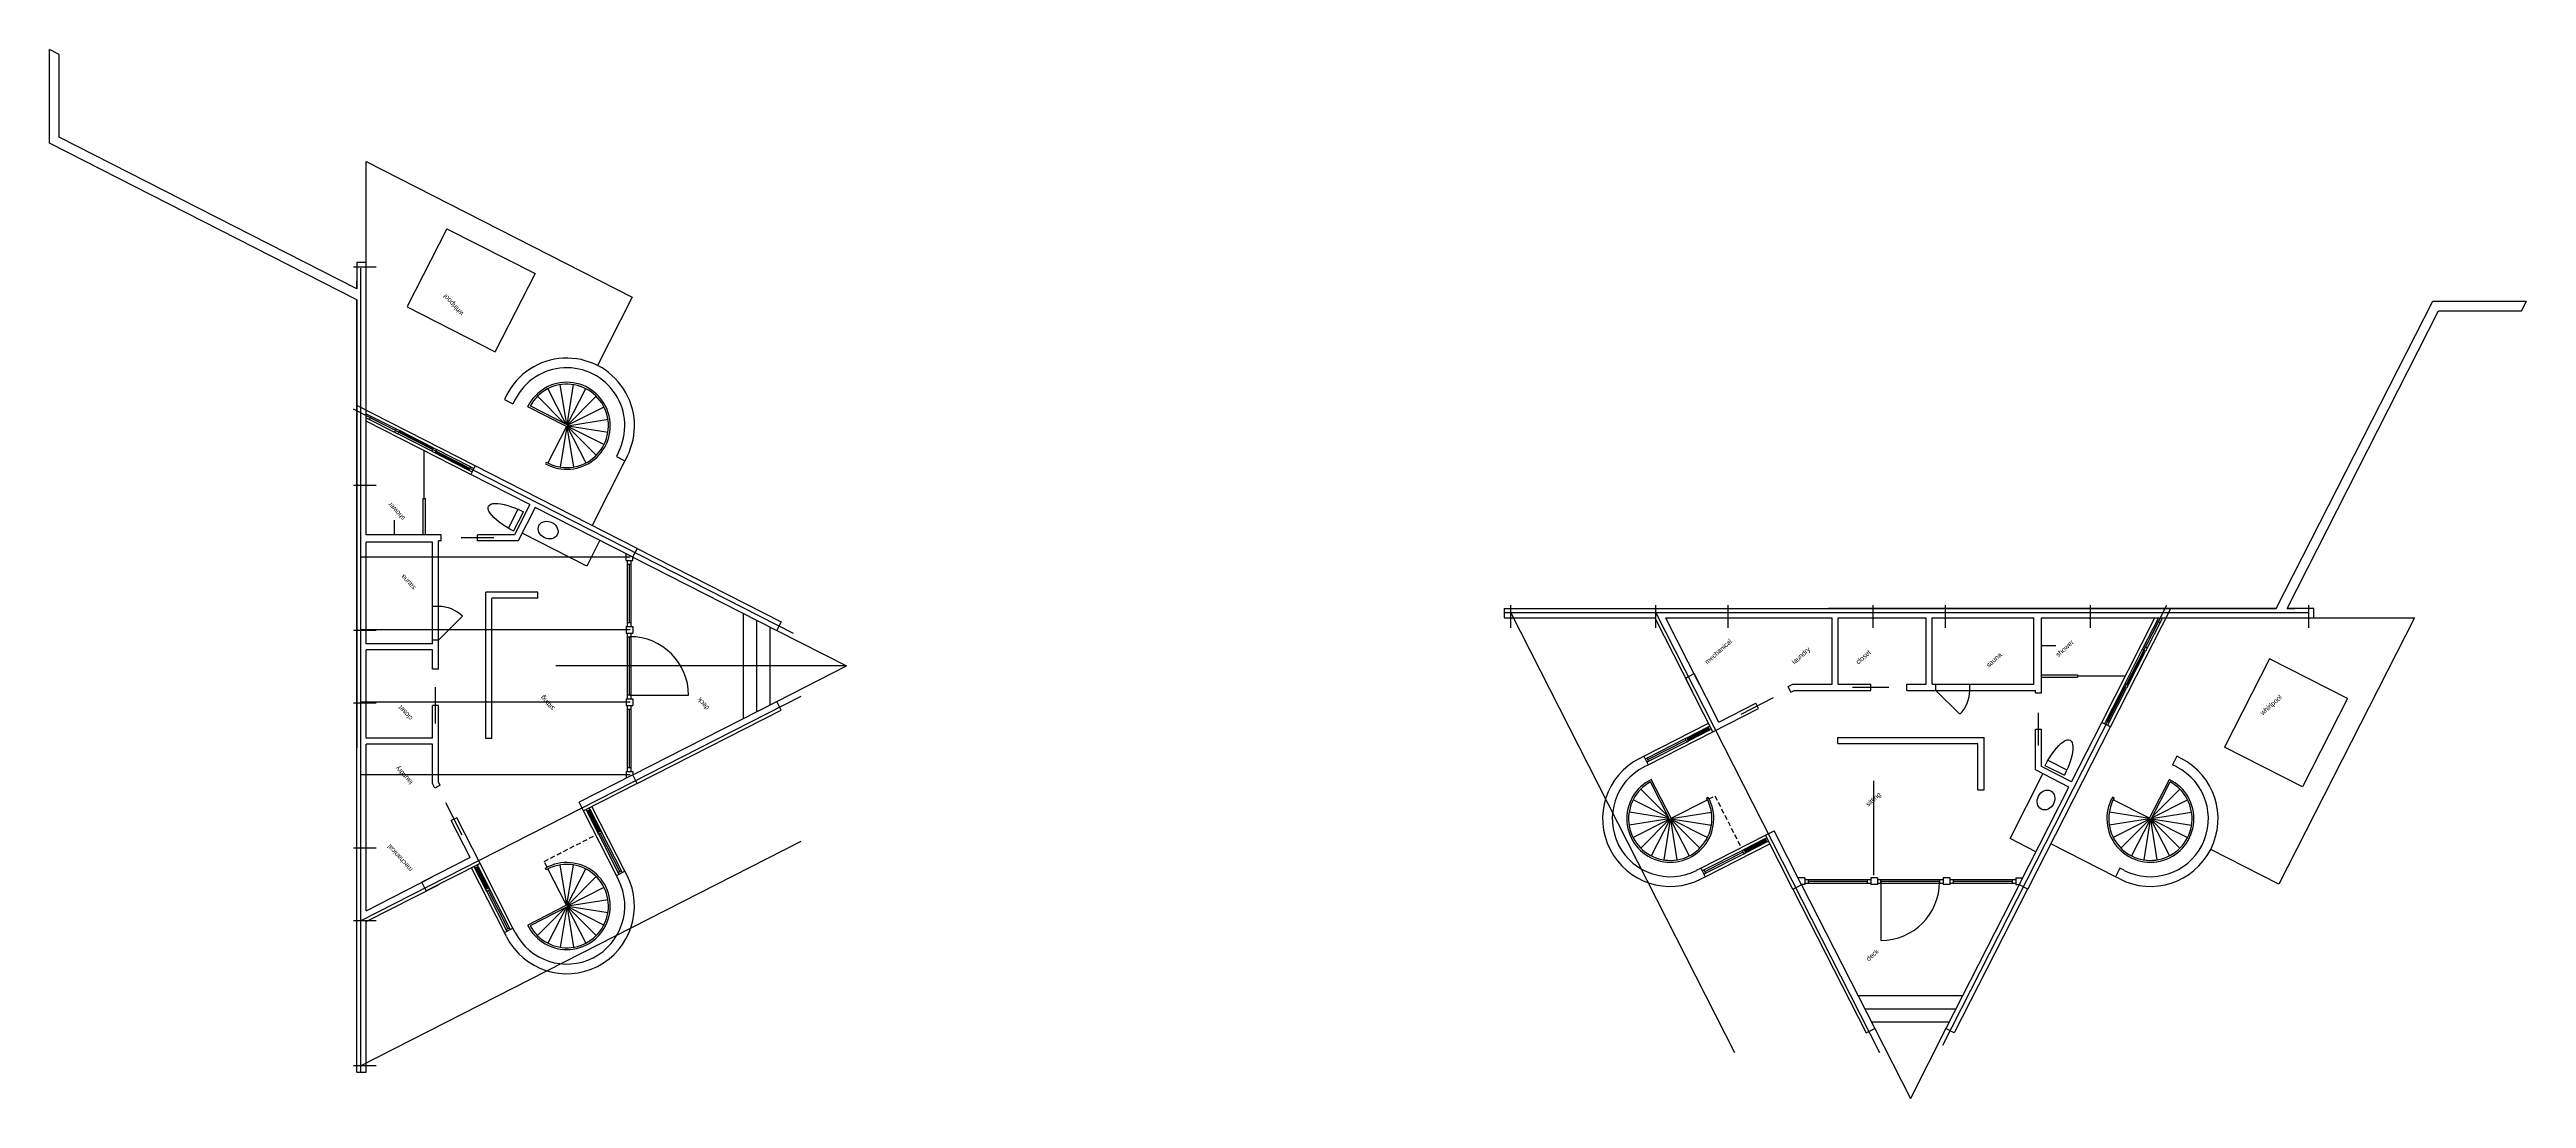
# Model space of a CAD drawing. Header units: inches. Extents: x -43639 to 75791, y -33466 to 47612.
# Drawn here: x 14985 to 17035, y 5162 to 6030 of the extents above; entities that cross this region are included whole.
import ezdxf

# ---------------------------------------------------------------- set-up
doc = ezdxf.new("R2010")
doc.units = ezdxf.units.IN
doc.header["$LTSCALE"] = 8
doc.header["$MEASUREMENT"] = 0
doc.linetypes.add('DASHED', pattern=[0.75, 0.5, -0.25])
for name, color, linetype in [('A-fixtures', 140, 'CONTINUOUS'), ('A-millwork', 252, 'CONTINUOUS'), ('A-walls', 7, 'CONTINUOUS'), ('construction', 160, 'CONTINUOUS')]:
    doc.layers.add(name, color=color, linetype=linetype)
doc.styles.get("Standard").update_dxf_attribs({"font": 'txt', "height": 0.2})

msp = doc.modelspace()

# ---------------------------------------------------------------- linework, layer by layer
at = {"layer": 'A-fixtures'}
for p, q in [((15364.7, 5633.8, -8376), (15372.8, 5649.6, -8376)), ((15369.1, 5631.4, -8376), (15377.3, 5647.4, -8376)), ((16636.6, 5437.6, -8376), (16652.7, 5429.4, -8376)), ((16639, 5442, -8376), (16654.8, 5433.9, -8376))]:
    msp.add_line(p, q, dxfattribs=at)
at = {"layer": 'A-fixtures', "extrusion": (0, 0, -1)}
for centre, major_axis in [((15373.2, 5639.4, -8376), (-24.9, 12.7)), ((16644.7, 5433.5, -8376), (12.7, 24.9))]:
    msp.add_ellipse(centre, major_axis=major_axis, ratio=0.321429, start_param=4.712389, end_param=7.853982, dxfattribs=at)
at = {"layer": 'A-millwork'}
for p, q in [((15429.6, 5602.5, -8376), (15376.1, 5629.7, -8376)), ((15440.5, 5623.9, -8376), (15429.6, 5602.5, -8376)), ((16607.8, 5377.1, -8376), (16635, 5430.5, -8376)), ((16629.2, 5366.2, -8376), (16607.8, 5377.1, -8376))]:
    msp.add_line(p, q, dxfattribs=at)
for centre, start, end in [((15307, 5541.2, -8376), 45, 90), ((16546.4, 5499.7, -8376), 315, 360)]:
    msp.add_arc(centre, 28, start, end, dxfattribs=at)
at = {"layer": 'A-walls'}
for p, q in [((14992.9, 6025.8, -5.9), (14984.9, 6029.9, 8370.1)), ((15239.2, 5822.8, 0), (14984.9, 5952.4, 0)), ((15239.2, 5831.8, 0), (14992.9, 5957.3, 0)), ((15239.2, 5853.8, -8376), (15239.2, 5831.8, -8376)), ((15247, 5853.8, 8370.1), (15239.2, 5853.8, 8370.1)), ((15247, 5628.4, -8376), (15247, 5853.8, -8376)), ((15239.2, 5831.8, -8376), (15239.2, 5838.4, -8376)), ((15239.2, 5822.8, -8376), (15239.2, 5452.1, -8376)), ((15239.2, 5183.8, -8376), (15239.2, 5822.8, -8376)), ((16828.1, 5567.5, 0), (16957.6, 5821.8, 0)), ((16837, 5567.5, 0), (16962.5, 5813.8, 0)), ((17031.1, 5813.8, -5.9), (17035.2, 5821.8, 8370.1)), ((15363.2, 5744, 8370.1), (15361.4, 5740.4, 8370.1)), ((15247, 5728.6, -8376), (15274.6, 5714.6, -8376)), ((15247, 5725.3, -8376), (15273.2, 5711.9, -8376)), ((15271.2, 5714.6, -8376), (15250.4, 5725.3, -8376)), ((15361.4, 5740.4, 8370.1), (15368.5, 5736.8, 8370.1)), ((15370.4, 5740.4, 8370.1), (15368.5, 5736.8, 8370.1)), ((15302, 5699, -8376), (15273.9, 5713.3, -8376)), ((15302.3, 5699.6, -8376), (15274.2, 5713.9, -8376)), ((15302.6, 5700.3, -8376), (15274.6, 5714.6, -8376)), ((15302.6, 5700.3, -8376), (15305.3, 5698.9, -8376)), ((15301.3, 5697.6, -8376), (15332, 5682, -8376)), ((15332.4, 5682.6, -8376), (15304.3, 5696.9, -8376)), ((15332.7, 5683.3, -8376), (15304.6, 5697.6, -8376)), ((15332, 5682, -8376), (15334.7, 5680.6, -8376)), ((15333.4, 5684.6, -8376), (15336.1, 5683.3, -8376)), ((15471.4, 5617.1, -8376), (15337.2, 5685.5, -8376)), ((15455.9, 5696.8, 8370.1), (15454.1, 5693.2, 8370.1)), ((15454.1, 5693.2, 8370.1), (15461.2, 5689.6, 8370.1)), ((15463, 5693.2, 8370.1), (15461.2, 5689.6, 8370.1)), ((15382.6, 5653.4, -8376), (15333.6, 5678.4, -8376)), ((15270.1, 5640.4, -8376), (15270.1, 5628.4, -8376)), ((15294.1, 5628.4, -8376), (15294.1, 5658.4, -8376)), ((15294.1, 5658.4, -8376), (15296.1, 5658.4, -8376)), ((15296.1, 5628.4, -8376), (15296.1, 5658.4, -8376)), ((15467.7, 5610, -8376), (15387, 5651.1, -8376)), ((15306.1, 5628.4, -8376), (15247, 5628.4, -8376)), ((15247, 5538.2, -8376), (15247, 5622.2, -8376)), ((15302, 5622.2, -8376), (15247, 5622.2, -8376)), ((15302, 5569.2, -8376), (15302, 5622.2, -8376)), ((15309.1, 5628.4, -8376), (15306.1, 5628.4, -8376)), ((15307, 5569.2, -8376), (15307, 5623.4, -8376)), ((15309.1, 5623.4, -8376), (15307, 5623.4, -8376)), ((15309.1, 5623.4, -8376), (15309.1, 5628.4, -8376)), ((15352.6, 5625.9, -8376), (15325.6, 5625.9, -8376)), ((15369.9, 5628.4, -8376), (15339.1, 5628.4, -8376)), ((15372.9, 5623.4, -8376), (15339.1, 5623.4, -8376)), ((15462.2, 5609.9, -8370.1), (15462.2, 5612.6, -8370.1)), ((15462.2, 5607.1, -8370.1), (15462.2, 5609.9, -8370.1)), ((15462.2, 5607.1, -8370.1), (15467.7, 5607.1, -8370.1)), ((15463.4, 5604.1, -8370.1), (15463.4, 5607.1, -8370.1)), ((15463.4, 5604.1, -8370.1), (15466.4, 5604.1, -8370.1)), ((15464.9, 5555.6, -8370.1), (15464.9, 5604.1, -8370.1)), ((15466.4, 5604.1, -8370.1), (15466.4, 5607.1, -8370.1)), ((15471.4, 5617.1, 8370.1), (15467.6, 5609.8, 8370.1)), ((15467.7, 5607.1, -8370.1), (15467.7, 5609.8, -8370.1)), ((15389.2, 5581, -8376), (15346, 5581, -8376)), ((15389.2, 5576, -8376), (15389.2, 5581, -8376)), ((15307, 5569.2, -8376), (15302, 5569.2, -8376)), ((15307, 5541.2, -8376), (15326.8, 5561, -8376)), ((15389.2, 5576, -8376), (15351, 5576, -8376)), ((16189.1, 5567.5, -8376), (16828.1, 5567.5, -8376)), ((16189.1, 5567.5, -8376), (16189.1, 5559.7, -8376)), ((16189.1, 5559.7, -8376), (16313.6, 5559.7, -8376)), ((16313.6, 5559.7, -8376), (16344.2, 5499.7, -8376)), ((16322.5, 5559.7, -8376), (16460.4, 5559.7, -8376)), ((16322.5, 5559.7, -8376), (16350.5, 5504.7, -8376)), ((16828.1, 5567.5, -8376), (16457.4, 5567.5, -8376)), ((16460.4, 5504.7, -8376), (16460.4, 5559.7, -8376)), ((16465.4, 5504.7, -8376), (16465.4, 5559.7, -8376)), ((16465.4, 5559.7, -8376), (16538.4, 5559.7, -8376)), ((16538.4, 5504.7, -8376), (16538.4, 5559.7, -8376)), ((16543.4, 5504.7, -8376), (16543.4, 5559.7, -8376)), ((16543.4, 5559.7, -8376), (16627.5, 5559.7, -8376)), ((16627.5, 5504.7, -8376), (16627.5, 5559.7, -8376)), ((16633.7, 5500.6, -8376), (16633.7, 5559.7, -8376)), ((16633.7, 5559.7, -8376), (16859.1, 5559.7, -8376)), ((16730.5, 5559.7, -8376), (16717.2, 5533.5, -8376)), ((16733.9, 5559.7, -8376), (16719.9, 5532.1, -8376)), ((16719.9, 5535.4, -8376), (16730.5, 5556.3, -8376)), ((16859.1, 5567.5, -8376), (16837, 5567.5, -8376)), ((16837, 5567.5, -8376), (16843.6, 5567.5, -8376)), ((16859.1, 5559.7, 8370.1), (16859.1, 5567.5, 8370.1)), ((15302, 5538.2, -8376), (15247, 5538.2, -8376)), ((15302, 5538.2, -8376), (15302, 5541.2, -8376)), ((15307, 5541.2, -8376), (15302, 5541.2, -8376)), ((15307, 5517.2, -8376), (15307, 5543, -8376)), ((15462.2, 5552.6, -8370.1), (15462.2, 5549.9, -8370.1)), ((15462.2, 5552.6, -8370.1), (15467.7, 5552.6, -8370.1)), ((15462.2, 5549.9, -8370.1), (15462.2, 5547.1, -8370.1)), ((15462.2, 5547.1, -8370.1), (15467.7, 5547.1, -8370.1)), ((15466.4, 5555.6, -8370.1), (15463.4, 5555.6, -8370.1)), ((15463.4, 5552.6, -8370.1), (15463.4, 5555.6, -8370.1)), ((15463.4, 5544.1, -8370.1), (15463.4, 5547.1, -8370.1)), ((15463.4, 5544.1, -8370.1), (15466.4, 5544.1, -8370.1)), ((15464.9, 5495.6, -8370.1), (15464.9, 5544.1, -8370.1)), ((15466.4, 5552.6, -8370.1), (15466.4, 5555.6, -8370.1)), ((15466.4, 5544.1, -8370.1), (15466.4, 5547.1, -8370.1)), ((15467.7, 5552.6, -8370.1), (15467.7, 5547.1, -8370.1)), ((16645.7, 5536.6, -8376), (16633.7, 5536.6, -8376)), ((15247, 5460.2, -8376), (15247, 5533.2, -8376)), ((15302, 5533.2, -8376), (15247, 5533.2, -8376)), ((15302, 5517.2, -8376), (15302, 5533.2, -8376)), ((15307, 5517.2, -8376), (15302, 5517.2, -8376)), ((16704.2, 5504.7, -8376), (16718.5, 5532.8, -8376)), ((16704.9, 5504.4, -8376), (16719.2, 5532.4, -8376)), ((16705.6, 5504, -8376), (16719.9, 5532.1, -8376)), ((15304.5, 5472.2, -8376), (15304.5, 5502.2, -8376)), ((15463.4, 5492.6, -8370.1), (15463.4, 5495.6, -8370.1)), ((15466.4, 5495.6, -8370.1), (15463.4, 5495.6, -8370.1)), ((15465.4, 5495.6, -8376), (15513.9, 5495.6, -8376)), ((15466.4, 5492.6, -8370.1), (15466.4, 5495.6, -8370.1)), ((16339.1, 5509.9, 8370.1), (16346.3, 5513.6, 8370.1)), ((16361.7, 5465.4, 8370.1), (16339.1, 5509.9, 8370.1)), ((16366.7, 5473.5, 8370.1), (16346.3, 5513.6, 8370.1)), ((16424.1, 5502.8, 8370.1), (16427.8, 5504.7, 8370.1)), ((16426.3, 5498.3, 8370.1), (16424.1, 5502.8, 8370.1)), ((16426.3, 5498.3, 8370.1), (16429, 5499.7, 8370.1)), ((16427.8, 5504.7, -8376), (16460.4, 5504.7, -8376)), ((16429, 5499.7, -8376), (16492.4, 5499.7, -8376)), ((16465.4, 5504.7, -8376), (16492.4, 5504.7, -8376)), ((16477.4, 5502.2, -8376), (16507.4, 5502.2, -8376)), ((16492.4, 5499.7, -8376), (16492.4, 5504.7, -8376)), ((16522.4, 5504.7, -8376), (16538.4, 5504.7, -8376)), ((16522.4, 5499.7, -8376), (16522.4, 5504.7, -8376)), ((16522.4, 5499.7, -8376), (16548.2, 5499.7, -8376)), ((16543.4, 5504.7, -8376), (16546.4, 5504.7, -8376)), ((16546.4, 5499.7, -8376), (16546.4, 5504.7, -8376)), ((16546.4, 5499.7, -8376), (16566.2, 5479.9, -8376)), ((16574.4, 5499.7, -8376), (16574.4, 5504.7, -8376)), ((16574.4, 5504.7, -8376), (16627.5, 5504.7, -8376)), ((16574.4, 5499.7, -8376), (16628.7, 5499.7, -8376)), ((16628.7, 5497.6, -8376), (16628.7, 5499.7, -8376)), ((16628.7, 5497.6, -8376), (16633.7, 5497.6, -8376)), ((16633.7, 5512.6, -8376), (16663.7, 5512.6, -8376)), ((16633.7, 5510.6, -8376), (16663.7, 5510.6, -8376)), ((16633.7, 5497.6, -8376), (16633.7, 5500.6, -8376)), ((16663.7, 5512.6, -8376), (16663.7, 5510.6, -8376)), ((16702.9, 5505.4, -8376), (16687.2, 5474.7, -8376)), ((16687.9, 5474.3, -8376), (16702.2, 5502.4, -8376)), ((16688.6, 5474, -8376), (16702.9, 5502, -8376)), ((16705.6, 5504, -8376), (16704.2, 5501.4, -8376)), ((15307, 5487.2, -8376), (15302, 5487.2, -8376)), ((15302, 5460.2, -8376), (15302, 5487.2, -8376)), ((15307, 5423.7, -8376), (15307, 5487.2, -8376)), ((15462.2, 5492.6, -8370.1), (15467.7, 5492.6, -8370.1)), ((15462.2, 5492.6, -8370.1), (15462.2, 5489.9, -8370.1)), ((15462.2, 5489.9, -8370.1), (15462.2, 5487.1, -8370.1)), ((15462.2, 5487.1, -8370.1), (15467.7, 5487.1, -8370.1)), ((15463.4, 5484.1, -8370.1), (15463.4, 5487.1, -8370.1)), ((15463.4, 5484.1, -8370.1), (15466.4, 5484.1, -8370.1)), ((15464.9, 5435.6, -8370.1), (15464.9, 5484.1, -8370.1)), ((15466.4, 5484.1, -8370.1), (15466.4, 5487.1, -8370.1)), ((15467.7, 5492.6, -8370.1), (15467.7, 5487.1, -8370.1)), ((16361.7, 5465.4, 8370.1), (16399.6, 5484.7, 8370.1)), ((16366.7, 5473.5, 8370.1), (16397.3, 5489.1, 8370.1)), ((16385.1, 5480.1, 8370.1), (16411.8, 5493.7, 8370.1)), ((16399.6, 5484.7, 8370.1), (16397.3, 5489.1, 8370.1)), ((16631.2, 5454.1, -8376), (16631.2, 5481.1, -8376)), ((16687.2, 5474.7, -8376), (16685.9, 5472, -8376)), ((15302, 5460.2, -8376), (15247, 5460.2, -8376)), ((15302, 5455.2, -8376), (15247, 5455.2, -8376)), ((15247, 5317.2, -8376), (15247, 5455.2, -8376)), ((15302, 5422.5, -8376), (15302, 5455.2, -8376)), ((15351, 5459.9, -8376), (15346, 5459.9, -8376)), ((16307.8, 5442.4, 8370.1), (16339.4, 5458.5, 8370.1)), ((16338.8, 5459.9, 8370.1), (16340.1, 5460.5, 8370.1)), ((16340.1, 5457.2, 8370.1), (16338.8, 5459.9, 8370.1)), ((16341.5, 5457.9, 8370.1), (16340.1, 5460.5, 8370.1)), ((16340.1, 5457.2, 8370.1), (16341.5, 5457.9, 8370.1)), ((16341.1, 5460.2, 8370.1), (16340.4, 5459.9, 8370.1)), ((16341.1, 5460.2, 8370.1), (16341.8, 5458.9, 8370.1)), ((16341.1, 5458.5, 8370.1), (16341.8, 5458.9, 8370.1)), ((16341.4, 5459.5, 8370.1), (16357.9, 5467.9, 8370.1)), ((16358.2, 5468.9, 8370.1), (16357.6, 5468.6, 8370.1)), ((16357.6, 5468.6, 8370.1), (16358.3, 5467.3, 8370.1)), ((16357.9, 5469.6, 8370.1), (16359.2, 5470.3, 8370.1)), ((16359.3, 5466.9, 8370.1), (16357.9, 5469.6, 8370.1)), ((16358.3, 5467.3, 8370.1), (16358.9, 5467.6, 8370.1)), ((16359.3, 5466.9, 8370.1), (16360.6, 5467.6, 8370.1)), ((16465.2, 5455.7, -8376), (16465.2, 5460.7, -8376)), ((16581.2, 5417.5, -8376), (16581.2, 5455.7, -8376)), ((16586.2, 5417.5, -8376), (16586.2, 5460.7, -8376)), ((16622.4, 5335.3, -8376), (16690.8, 5469.5, -8376)), ((16628.7, 5433.8, -8376), (16628.7, 5467.6, -8376)), ((16633.7, 5436.8, -8376), (16633.7, 5467.6, -8376)), ((16658.7, 5424.1, -8376), (16683.6, 5473.1, -8376)), ((16689.9, 5473.3, -8376), (16688.5, 5470.6, -8376)), ((15463.4, 5432.6, -8370.1), (15463.4, 5435.6, -8370.1)), ((15466.4, 5435.6, -8370.1), (15463.4, 5435.6, -8370.1)), ((15466.4, 5432.6, -8370.1), (15466.4, 5435.6, -8370.1)), ((16301, 5443.4, 8370.1), (16304.6, 5445.3, 8370.1)), ((16304.6, 5445.3, 8370.1), (16308.3, 5438.2, 8370.1)), ((16304.7, 5436.3, 8370.1), (16308.3, 5438.2, 8370.1)), ((16305.8, 5443.1, 8370.1), (16307.1, 5443.7, 8370.1)), ((16307.1, 5443.7, 8370.1), (16308.5, 5441.1, 8370.1)), ((16307.1, 5440.4, 8370.1), (16308.5, 5441.1, 8370.1)), ((16745.7, 5445.3, 8370.1), (16742.1, 5438.2, 8370.1)), ((16745.7, 5436.3, 8370.1), (16742.1, 5438.2, 8370.1)), ((16749.3, 5443.4, 8370.1), (16745.7, 5445.3, 8370.1)), ((15303.9, 5418.8, 8370.1), (15302, 5422.5, 8370.1)), ((15308.4, 5421.1, 8370.1), (15303.9, 5418.8, 8370.1)), ((15308.4, 5421.1, 8370.1), (15307, 5423.7, 8370.1)), ((15467.7, 5429.8, 8370.1), (15423.2, 5407.1, 8370.1)), ((15471.4, 5422.7, 8370.1), (15426.8, 5400.1, 8370.1)), ((15462.2, 5432.6, -8370.1), (15462.2, 5429.9, -8370.1)), ((15462.2, 5432.6, -8370.1), (15467.7, 5432.6, -8370.1)), ((15462.2, 5429.9, -8370.1), (15462.2, 5427.1, -8370.1)), ((15462.2, 5429.9, 0), (15462.2, 5427.2, 0)), ((15467.7, 5432.6, -8370.1), (15467.7, 5429.8, -8370.1)), ((15471.4, 5422.7, 8370.1), (15467.7, 5429.8, 8370.1)), ((16581.2, 5417.5, -8376), (16586.2, 5417.5, -8376)), ((16615.3, 5338.9, -8376), (16656.4, 5419.7, -8376)), ((15326.6, 5379.8, 8370.1), (15312.9, 5406.6, 8370.1)), ((15322, 5394.3, 8370.1), (15317.5, 5392.1, 8370.1)), ((15341.3, 5356.5, 8370.1), (15322, 5394.3, 8370.1)), ((15426.8, 5400.1, 8370.1), (15423.2, 5407.1, 8370.1)), ((15429.7, 5399.9, 8370.1), (15429, 5401.2, 8370.1)), ((15429.7, 5399.9, 8370.1), (15432.4, 5401.2, 8370.1)), ((15430.7, 5399.5, 8370.1), (15430.4, 5400.2, 8370.1)), ((15432.1, 5400.2, 8370.1), (15430.7, 5399.5, 8370.1)), ((15439.8, 5383.4, 8370.1), (15431.4, 5399.9, 8370.1)), ((15432.4, 5401.2, 8370.1), (15431.7, 5402.6, 8370.1)), ((15431.7, 5400.9, 8370.1), (15432.1, 5400.2, 8370.1)), ((15333.1, 5361.5, 8370.1), (15317.5, 5392.1, 8370.1)), ((15438.8, 5382, 8370.1), (15441.5, 5383.4, 8370.1)), ((15439.5, 5380.7, 8370.1), (15438.8, 5382, 8370.1)), ((15440.5, 5383.7, 8370.1), (15439.1, 5383, 8370.1)), ((15439.5, 5382.4, 8370.1), (15439.1, 5383, 8370.1)), ((15439.5, 5380.7, 8370.1), (15442.2, 5382.1, 8370.1)), ((15440.5, 5383.7, 8370.1), (15440.8, 5383.1, 8370.1)), ((15456.9, 5349.7, 8370.1), (15440.8, 5381.4, 8370.1)), ((15442.2, 5382.1, 8370.1), (15441.5, 5383.4, 8370.1)), ((16388.7, 5366.9, 8370.1), (16405.1, 5375.3, 8370.1)), ((16404.8, 5375.9, 8370.1), (16405.5, 5376.3, 8370.1)), ((16405.5, 5374.6, 8370.1), (16404.8, 5375.9, 8370.1)), ((16405.1, 5377, 8370.1), (16406.5, 5377.6, 8370.1)), ((16405.1, 5377, 8370.1), (16406.5, 5374.3, 8370.1)), ((16405.3, 5379.9, 8370.1), (16412.4, 5383.5, 8370.1)), ((16428, 5335.3, 8370.1), (16405.3, 5379.9, 8370.1)), ((16406.1, 5374.9, 8370.1), (16405.5, 5374.6, 8370.1)), ((16406.5, 5374.3, 8370.1), (16407.8, 5375, 8370.1)), ((16435.1, 5338.9, 8370.1), (16412.4, 5383.5, 8370.1)), ((15333.1, 5361.5, 8370.1), (15293, 5341, 8370.1)), ((15341.3, 5356.5, 8370.1), (15296.7, 5333.8, 8370.1)), ((15337.1, 5352.6, 8370.1), (15336.4, 5354, 8370.1)), ((15339.7, 5354, 8370.1), (15337.1, 5352.6, 8370.1)), ((15337.7, 5353, 8370.1), (15338.1, 5352.3, 8370.1)), ((15338.1, 5352.3, 8370.1), (15339.4, 5353, 8370.1)), ((15347.1, 5336.2, 8370.1), (15338.7, 5352.7, 8370.1)), ((15339.7, 5354, 8370.1), (15339.1, 5355.3, 8370.1)), ((15339.4, 5353, 8370.1), (15339.1, 5353.7, 8370.1)), ((16348.3, 5350.8, 8370.1), (16351.9, 5352.6, 8370.1)), ((16351.9, 5352.6, 8370.1), (16355.5, 5345.5, 8370.1)), ((16355, 5349.7, 8370.1), (16386.6, 5365.9, 8370.1)), ((16386, 5367.2, 8370.1), (16387.3, 5367.9, 8370.1)), ((16386, 5367.2, 8370.1), (16387.3, 5364.5, 8370.1)), ((16387.3, 5367.9, 8370.1), (16388.7, 5365.2, 8370.1)), ((16387.3, 5364.5, 8370.1), (16388.7, 5365.2, 8370.1)), ((16387.6, 5367.2, 8370.1), (16388.3, 5367.5, 8370.1)), ((16389, 5366.2, 8370.1), (16388.3, 5367.5, 8370.1)), ((16389, 5366.2, 8370.1), (16388.3, 5365.9, 8370.1)), ((16698.5, 5352.6, 8370.1), (16694.9, 5345.5, 8370.1)), ((16702.1, 5350.8, 8370.1), (16698.5, 5352.6, 8370.1)), ((15247, 5317.2, -8376), (15302, 5345.3, -8376)), ((15247, 5308.3, -8376), (15307, 5338.9, -8376)), ((15296.7, 5333.8, 8370.1), (15293, 5341, 8370.1)), ((15348.8, 5336.2, 8370.1), (15346.1, 5334.8, 8370.1)), ((15346.8, 5333.5, 8370.1), (15346.1, 5334.8, 8370.1)), ((15346.5, 5335.8, 8370.1), (15347.8, 5336.5, 8370.1)), ((15346.5, 5335.8, 8370.1), (15346.8, 5335.2, 8370.1)), ((15349.5, 5334.8, 8370.1), (15346.8, 5333.5, 8370.1)), ((15348.1, 5335.8, 8370.1), (15347.8, 5336.5, 8370.1)), ((15364.3, 5302.5, 8370.1), (15348.2, 5334.2, 8370.1)), ((15349.5, 5334.8, 8370.1), (15348.8, 5336.2, 8370.1)), ((15454.1, 5346.6, 8370.1), (15461.2, 5350.2, 8370.1)), ((15455.9, 5343, 8370.1), (15454.1, 5346.6, 8370.1)), ((15455.6, 5349.1, 8370.1), (15458.3, 5350.4, 8370.1)), ((15456.3, 5347.7, 8370.1), (15455.6, 5349.1, 8370.1)), ((15459, 5349.1, 8370.1), (15458.3, 5350.4, 8370.1)), ((15463, 5346.6, 8370.1), (15461.2, 5350.2, 8370.1)), ((16351.9, 5343.7, 8370.1), (16355.5, 5345.5, 8370.1)), ((16353, 5350.4, 8370.1), (16354.3, 5351.1, 8370.1)), ((16354.3, 5351.1, 8370.1), (16355.7, 5348.4, 8370.1)), ((16354.4, 5347.7, 8370.1), (16355.7, 5348.4, 8370.1)), ((16428, 5335.3, 8370.1), (16435.1, 5338.9, 8370.1)), ((16435.1, 5344.5, -8370.1), (16432.4, 5344.5, -8370.1)), ((16435.2, 5344.5, 0), (16432.4, 5344.5, 0)), ((16437.9, 5344.5, -8370.1), (16435.1, 5344.5, -8370.1)), ((16437.9, 5339, -8370.1), (16435.1, 5339, -8370.1)), ((16437.9, 5344.5, -8370.1), (16437.9, 5339, -8370.1)), ((16437.9, 5343.2, -8370.1), (16440.9, 5343.2, -8370.1)), ((16437.9, 5340.2, -8370.1), (16440.9, 5340.2, -8370.1)), ((16440.9, 5340.2, -8370.1), (16440.9, 5343.2, -8370.1)), ((16440.9, 5341.7, -8370.1), (16489.4, 5341.7, -8370.1)), ((16489.4, 5343.2, -8370.1), (16489.4, 5340.2, -8370.1)), ((16489.4, 5343.2, -8370.1), (16492.4, 5343.2, -8370.1)), ((16489.4, 5340.2, -8370.1), (16492.4, 5340.2, -8370.1)), ((16492.4, 5344.5, -8370.1), (16492.4, 5339, -8370.1)), ((16495.1, 5344.5, -8370.1), (16492.4, 5344.5, -8370.1)), ((16497.9, 5339, -8370.1), (16492.4, 5339, -8370.1)), ((16497.9, 5344.5, -8370.1), (16495.1, 5344.5, -8370.1)), ((16497.9, 5344.5, -8370.1), (16497.9, 5339, -8370.1)), ((16497.9, 5343.2, -8370.1), (16500.9, 5343.2, -8370.1)), ((16497.9, 5340.2, -8370.1), (16500.9, 5340.2, -8370.1)), ((16500.9, 5340.2, -8370.1), (16500.9, 5343.2, -8370.1)), ((16500.9, 5341.7, -8370.1), (16549.4, 5341.7, -8370.1)), ((16500.9, 5341.3, -8376), (16500.9, 5292.8, -8376)), ((16549.4, 5343.2, -8370.1), (16552.4, 5343.2, -8370.1)), ((16549.4, 5343.2, -8370.1), (16549.4, 5340.2, -8370.1)), ((16549.4, 5340.2, -8370.1), (16552.4, 5340.2, -8370.1)), ((16555.1, 5344.5, -8370.1), (16552.4, 5344.5, -8370.1)), ((16552.4, 5344.5, -8370.1), (16552.4, 5339, -8370.1)), ((16557.9, 5339, -8370.1), (16552.4, 5339, -8370.1)), ((16557.9, 5344.5, -8370.1), (16555.1, 5344.5, -8370.1)), ((16557.9, 5344.5, -8370.1), (16557.9, 5339, -8370.1)), ((16557.9, 5343.2, -8370.1), (16560.9, 5343.2, -8370.1)), ((16557.9, 5340.2, -8370.1), (16560.9, 5340.2, -8370.1)), ((16560.9, 5340.2, -8370.1), (16560.9, 5343.2, -8370.1)), ((16560.9, 5341.7, -8370.1), (16609.4, 5341.7, -8370.1)), ((16609.4, 5343.2, -8370.1), (16609.4, 5340.2, -8370.1)), ((16609.4, 5343.2, -8370.1), (16612.4, 5343.2, -8370.1)), ((16609.4, 5340.2, -8370.1), (16612.4, 5340.2, -8370.1)), ((16612.4, 5344.5, -8370.1), (16615.1, 5344.5, -8370.1)), ((16612.4, 5344.5, -8370.1), (16612.4, 5339, -8370.1)), ((16612.4, 5339, -8370.1), (16615.1, 5339, -8370.1)), ((16622.4, 5335.3, 8370.1), (16615, 5339, 8370.1)), ((16615.1, 5344.5, -8370.1), (16617.9, 5344.5, -8370.1)), ((16698.5, 5343.7, 8370.1), (16694.9, 5345.5, 8370.1)), ((15247, 5183.8, -8376), (15247, 5308.3, -8376)), ((15361.4, 5299.4, 8370.1), (15368.5, 5303, 8370.1)), ((15363.2, 5295.8, 8370.1), (15361.4, 5299.4, 8370.1)), ((15362.9, 5301.9, 8370.1), (15365.6, 5303.2, 8370.1)), ((15363.6, 5300.5, 8370.1), (15362.9, 5301.9, 8370.1)), ((15366.3, 5301.9, 8370.1), (15365.6, 5303.2, 8370.1)), ((15370.4, 5299.4, 8370.1), (15368.5, 5303, 8370.1)), ((15239.2, 5183.8, -8376), (15247, 5183.8, -8376))]:
    msp.add_line(p, q, dxfattribs=at)
at = {"layer": 'A-walls', "color": 7}
for p, q in [((14984.9, 5952.4, 8370.1), (14984.9, 6029.9, 8370.1)), ((14992.9, 5957.3, -5.9), (14992.9, 6025.8, -5.9)), ((16957.6, 5821.8, 8370.1), (17035.2, 5821.8, 8370.1)), ((16962.5, 5813.8, -5.9), (17031.1, 5813.8, -5.9)), ((15251, 5726.6, -8376), (15249.7, 5723.9, -8376)), ((15271.9, 5716, -8376), (15270.5, 5713.3, -8376)), ((15274.6, 5714.6, -8376), (15273.2, 5711.9, -8376)), ((15302.6, 5700.3, -8376), (15301.3, 5697.6, -8376)), ((15305.3, 5698.9, -8376), (15304, 5696.3, -8376)), ((15333.4, 5684.6, -8376), (15332, 5682, -8376)), ((15337.2, 5685.5, -8376), (15333.6, 5678.4, -8376)), ((15382.6, 5653.4, -8376), (15369.9, 5628.4, -8376)), ((15387, 5651.1, -8376), (15372.9, 5623.4, -8376)), ((15346, 5459.9, -8376), (15346, 5581, -8376)), ((15351, 5459.9, -8376), (15351, 5576, -8376)), ((16731.9, 5555.6, -8376), (16729.2, 5557, -8376)), ((16721.2, 5534.8, -8376), (16718.6, 5536.1, -8376)), ((16719.9, 5532.1, -8376), (16717.2, 5533.5, -8376)), ((16704.2, 5501.4, -8376), (16701.5, 5502.7, -8376)), ((16705.6, 5504, -8376), (16702.9, 5505.4, -8376)), ((16689.9, 5473.3, -8376), (16687.2, 5474.7, -8376)), ((16465.2, 5460.7, -8376), (16586.2, 5460.7, -8376)), ((16465.2, 5455.7, -8376), (16581.2, 5455.7, -8376)), ((16690.8, 5469.5, -8376), (16683.6, 5473.1, -8376)), ((16656.4, 5419.7, -8376), (16628.7, 5433.8, -8376)), ((16658.7, 5424.1, -8376), (16633.7, 5436.8, -8376))]:
    msp.add_line(p, q, dxfattribs=at)
at = {"layer": 'A-walls', "color": 253}
for p, q in [((15247, 5937.2, -8376), (15467.3, 5824.9, -8376)), ((15247, 5853.8, 8370.1), (15247, 5937.2, 8370.1)), ((15467.3, 5824.9, 8370.1), (15438.6, 5768.5, 8370.1)), ((15337.2, 5685.5, -16752), (15239.2, 5735.4, -16752)), ((15333.6, 5678.4, -16752), (15247, 5722.5, -16752)), ((15412.8, 5718, 8370.1), (15380.7, 5734.3, 8370.1)), ((15413.5, 5719.3, 8370.1), (15382.7, 5735, 8370.1)), ((15301.3, 5697.6, -8376), (15273.2, 5711.9, -8376)), ((15333.4, 5684.6, -8376), (15305.3, 5698.9, -8376)), ((15396.1, 5688.6, 8370.1), (15395.5, 5687.3, 8370.1)), ((15461.2, 5689.6, 8370.1), (15434, 5636.2, 8370.1)), ((15339.1, 5623.4, -8376), (15339.1, 5628.4, -8376)), ((15463.4, 5555.6, -8370.1), (15463.4, 5604.1, -8370.1)), ((15466.4, 5555.6, -8370.1), (15466.4, 5604.1, -8370.1)), ((15467.7, 5610, 8370.1), (15586.9, 5549.3, 8370.1)), ((15471.4, 5617.1, 8370.1), (15590.5, 5556.4, 8370.1)), ((15302, 5541.2, -8376), (15302, 5569.2, -8376)), ((15307, 5543, -8376), (15307, 5571, -8376)), ((15559.4, 5476.4, -8376), (15559.4, 5563.3, -8376)), ((15590.5, 5556.4, -8376), (15586.9, 5549.4, -8376)), ((16683.6, 5473.1, -16752), (16727.7, 5559.7, -16752)), ((16690.8, 5469.5, -16752), (16740.7, 5567.5, -16752)), ((16942.4, 5559.7, -8376), (16830.2, 5339.4, -8376)), ((16859.1, 5559.7, 8370.1), (16942.4, 5559.7, 8370.1)), ((15463.4, 5495.6, -8370.1), (15463.4, 5544.1, -8370.1)), ((15466.4, 5495.6, -8370.1), (15466.4, 5544.1, -8370.1)), ((16702.9, 5505.4, -8376), (16717.2, 5533.5, -8376)), ((16546.4, 5504.7, -8376), (16574.4, 5504.7, -8376)), ((16548.2, 5499.7, -8376), (16576.2, 5499.7, -8376)), ((16689.9, 5473.3, -8376), (16704.2, 5501.4, -8376)), ((15463.4, 5435.6, -8370.1), (15463.4, 5484.1, -8370.1)), ((15466.4, 5435.6, -8370.1), (15466.4, 5484.1, -8370.1)), ((15467.7, 5429.8, 8370.1), (15586.9, 5490.5, 8370.1)), ((15471.4, 5422.7, 8370.1), (15590.5, 5483.4, 8370.1)), ((15590.5, 5483.4, -8376), (15586.9, 5490.4, -8376)), ((16304.6, 5445.3, 8370.1), (16358.1, 5472.5, 8370.1)), ((16308.3, 5438.2, 8370.1), (16361.7, 5465.4, 8370.1)), ((16628.7, 5467.6, -8376), (16633.7, 5467.6, -8376)), ((16325.8, 5393.2, 8370.1), (16310.1, 5423.9, 8370.1)), ((16327.1, 5393.9, 8370.1), (16310.8, 5426, 8370.1)), ((16723.2, 5393.9, 8370.1), (16739.6, 5426, 8370.1)), ((16724.6, 5393.2, 8370.1), (16740.2, 5423.9, 8370.1)), ((15454.1, 5346.6, 8370.1), (15426.8, 5400.1, 8370.1)), ((15461.2, 5350.2, 8370.1), (15433.9, 5403.7, 8370.1)), ((16356.5, 5410.5, 8370.1), (16357.8, 5411.2, 8370.1)), ((16693.9, 5410.5, 8370.1), (16692.5, 5411.2, 8370.1)), ((16351.9, 5352.6, 8370.1), (16405.3, 5379.9, 8370.1)), ((16355.5, 5345.5, 8370.1), (16409, 5372.7, 8370.1)), ((16694.9, 5345.5, 8370.1), (16641.5, 5372.7, 8370.1)), ((15361.4, 5299.4, 8370.1), (15334.2, 5352.8, 8370.1)), ((15368.5, 5303, 8370.1), (15341.3, 5356.5, 8370.1)), ((15396.1, 5351.2, 8370.1), (15395.5, 5352.6, 8370.1)), ((16830.2, 5339.4, 8370.1), (16773.8, 5368.1, 8370.1)), ((16428, 5335.3, 8370.1), (16488.7, 5216.2, 8370.1)), ((16435.1, 5338.9, 8370.1), (16495.8, 5219.8, 8370.1)), ((16440.9, 5343.2, -8370.1), (16489.4, 5343.2, -8370.1)), ((16440.9, 5340.2, -8370.1), (16489.4, 5340.2, -8370.1)), ((16500.9, 5343.2, -8370.1), (16549.4, 5343.2, -8370.1)), ((16500.9, 5340.2, -8370.1), (16549.4, 5340.2, -8370.1)), ((16615.3, 5338.9, 8370.1), (16554.6, 5219.8, 8370.1)), ((16560.9, 5343.2, -8370.1), (16609.4, 5343.2, -8370.1)), ((16560.9, 5340.2, -8370.1), (16609.4, 5340.2, -8370.1)), ((16622.3, 5335.3, 8370.1), (16561.6, 5216.2, 8370.1)), ((15412.8, 5321.9, 8370.1), (15380.7, 5305.5, 8370.1)), ((15413.5, 5320.5, 8370.1), (15382.7, 5304.9, 8370.1)), ((16481.7, 5247.3, -8376), (16568.6, 5247.3, -8376)), ((16488.7, 5216.2, -8376), (16495.7, 5219.8, -8376)), ((16561.6, 5216.2, -8376), (16554.7, 5219.8, -8376))]:
    msp.add_line(p, q, dxfattribs=at)
at = {"layer": 'A-walls', "color": 252}
for p, q in [((15313.8, 5881.7, -16752), (15280.9, 5817.2, -16752)), ((15313.8, 5881.7, -16752), (15386.8, 5844.5, -16752)), ((15386.8, 5844.5, -16752), (15353.9, 5780, -16752)), ((15280.9, 5817.1, -16752), (15353.9, 5779.9, -16752)), ((15411.4, 5720.3, 8370.1), (15388.7, 5743, 8370.1)), ((15412.5, 5719.8, 8370.1), (15397.5, 5749.4, 8370.1)), ((15413, 5719.5, 8370.1), (15407.7, 5752.7, 8370.1)), ((15413.3, 5719.4, 8370.1), (15418.5, 5752.7, 8370.1)), ((15413.5, 5719.3, 8370.1), (15428.8, 5749.4, 8370.1)), ((15413.7, 5719.2, 8370.1), (15437.5, 5743, 8370.1)), ((15413.8, 5719, 8370.1), (15443.9, 5734.3, 8370.1)), ((15413.9, 5718.7, 8370.1), (15447.2, 5724, 8370.1)), ((15412.8, 5718, 8370.1), (15397.5, 5687.9, 8370.1)), ((15413, 5717.9, 8370.1), (15407.7, 5684.5, 8370.1)), ((15413.2, 5717.9, 8370.1), (15418.5, 5684.5, 8370.1)), ((15413.5, 5718, 8370.1), (15428.8, 5687.9, 8370.1)), ((15413.7, 5718.1, 8370.1), (15437.5, 5694.2, 8370.1)), ((15413.8, 5718.3, 8370.1), (15443.9, 5703, 8370.1)), ((15413.9, 5718.5, 8370.1), (15447.2, 5713.2, 8370.1)), ((15295, 5658.4, -8376), (15295, 5698, -8376)), ((15586.9, 5549.3, -8376), (15644.7, 5519.9, -8376)), ((15586.9, 5490.5, -8376), (15644.7, 5519.9, -8376)), ((16822.4, 5525.8, -16752), (16785.2, 5452.8, -16752)), ((16887, 5492.9, -16752), (16822.4, 5525.8, -16752)), ((16663.7, 5511.7, -8376), (16703.3, 5511.7, -8376)), ((16887, 5492.9, -16752), (16849.7, 5419.9, -16752)), ((16307.1, 5443.7, 8370.1), (16338.8, 5459.9, 8370.1)), ((16308.5, 5441.1, 8370.1), (16340.1, 5457.2, 8370.1)), ((16340.1, 5460.5, 8370.1), (16357.9, 5469.6, 8370.1)), ((16341.1, 5460.2, 8370.1), (16357.6, 5468.6, 8370.1)), ((16341.5, 5457.9, 8370.1), (16359.3, 5466.9, 8370.1)), ((16341.8, 5458.9, 8370.1), (16358.3, 5467.3, 8370.1)), ((16849.8, 5419.8, -16752), (16785.2, 5452.7, -16752)), ((16324.7, 5395.3, 8370.1), (16302.1, 5417.9, 8370.1)), ((16725.6, 5395.3, 8370.1), (16748.3, 5417.9, 8370.1)), ((15438.8, 5382, 8370.1), (15429.7, 5399.9, 8370.1)), ((15439.1, 5383, 8370.1), (15430.7, 5399.5, 8370.1)), ((15440.5, 5383.7, 8370.1), (15432.1, 5400.2, 8370.1)), ((15441.5, 5383.4, 8370.1), (15432.4, 5401.2, 8370.1)), ((16325.5, 5393.7, 8370.1), (16292.4, 5398.9, 8370.1)), ((16325.7, 5393.4, 8370.1), (16292.4, 5388.2, 8370.1)), ((16325.3, 5394.1, 8370.1), (16295.7, 5409.2, 8370.1)), ((16325.8, 5393.2, 8370.1), (16295.7, 5377.9, 8370.1)), ((16325.9, 5393, 8370.1), (16302.1, 5369.2, 8370.1)), ((16326.1, 5392.9, 8370.1), (16310.8, 5362.8, 8370.1)), ((16326.3, 5392.8, 8370.1), (16321.1, 5359.5, 8370.1)), ((16326.6, 5392.8, 8370.1), (16331.9, 5359.5, 8370.1)), ((16326.8, 5392.9, 8370.1), (16342.1, 5362.8, 8370.1)), ((16327, 5393, 8370.1), (16350.9, 5369.2, 8370.1)), ((16327.1, 5393.9, 8370.1), (16357.2, 5409.2, 8370.1)), ((16327.1, 5393.2, 8370.1), (16357.2, 5377.9, 8370.1)), ((16327.2, 5393.7, 8370.1), (16360.5, 5398.9, 8370.1)), ((16327.2, 5393.4, 8370.1), (16360.5, 5388.2, 8370.1)), ((16723.2, 5393.7, 8370.1), (16689.8, 5398.9, 8370.1)), ((16723.2, 5393.4, 8370.1), (16689.8, 5388.2, 8370.1)), ((16723.2, 5393.9, 8370.1), (16693.2, 5409.2, 8370.1)), ((16723.2, 5393.2, 8370.1), (16693.2, 5377.9, 8370.1)), ((16723.4, 5393, 8370.1), (16699.5, 5369.2, 8370.1)), ((16723.6, 5392.9, 8370.1), (16708.2, 5362.8, 8370.1)), ((16723.8, 5392.8, 8370.1), (16718.5, 5359.5, 8370.1)), ((16724, 5392.8, 8370.1), (16729.3, 5359.5, 8370.1)), ((16724.2, 5392.9, 8370.1), (16739.6, 5362.8, 8370.1)), ((16724.4, 5393, 8370.1), (16748.3, 5369.2, 8370.1)), ((16724.6, 5393.2, 8370.1), (16754.6, 5377.9, 8370.1)), ((16724.7, 5393.4, 8370.1), (16758, 5388.2, 8370.1)), ((16724.8, 5393.7, 8370.1), (16758, 5398.9, 8370.1)), ((16725, 5394.1, 8370.1), (16754.6, 5409.2, 8370.1)), ((15455.6, 5349.1, 8370.1), (15439.5, 5380.7, 8370.1)), ((15458.3, 5350.4, 8370.1), (15442.2, 5382.1, 8370.1)), ((16387.3, 5367.9, 8370.1), (16405.1, 5377, 8370.1)), ((16388.3, 5367.5, 8370.1), (16404.8, 5375.9, 8370.1)), ((16388.7, 5365.2, 8370.1), (16406.5, 5374.3, 8370.1)), ((16389, 5366.2, 8370.1), (16405.5, 5374.6, 8370.1)), ((15346.1, 5334.8, 8370.1), (15337.1, 5352.6, 8370.1)), ((15346.5, 5335.8, 8370.1), (15338.1, 5352.3, 8370.1)), ((15347.8, 5336.5, 8370.1), (15339.4, 5353, 8370.1)), ((15348.8, 5336.2, 8370.1), (15339.7, 5354, 8370.1)), ((15412.8, 5321.9, 8370.1), (15397.5, 5351.9, 8370.1)), ((15413, 5321.9, 8370.1), (15407.7, 5355.3, 8370.1)), ((15413.2, 5321.9, 8370.1), (15418.5, 5355.3, 8370.1)), ((15413.5, 5321.9, 8370.1), (15428.8, 5351.9, 8370.1)), ((16354.3, 5351.1, 8370.1), (16386, 5367.2, 8370.1)), ((16355.7, 5348.4, 8370.1), (16387.3, 5364.5, 8370.1)), ((15362.9, 5301.9, 8370.1), (15346.8, 5333.5, 8370.1)), ((15365.6, 5303.2, 8370.1), (15349.5, 5334.8, 8370.1)), ((15413.7, 5321.7, 8370.1), (15437.5, 5345.6, 8370.1)), ((15413.8, 5321.5, 8370.1), (15443.9, 5336.9, 8370.1)), ((15411.4, 5319.5, 8370.1), (15388.7, 5296.8, 8370.1)), ((15412.5, 5320.1, 8370.1), (15397.5, 5290.5, 8370.1)), ((15413, 5320.3, 8370.1), (15407.7, 5287.1, 8370.1)), ((15413.3, 5320.4, 8370.1), (15418.5, 5287.1, 8370.1)), ((15413.5, 5320.5, 8370.1), (15428.8, 5290.5, 8370.1)), ((15413.7, 5320.7, 8370.1), (15437.5, 5296.8, 8370.1)), ((15413.8, 5320.9, 8370.1), (15443.9, 5305.5, 8370.1)), ((15413.9, 5321.3, 8370.1), (15447.2, 5326.6, 8370.1)), ((15413.9, 5321.1, 8370.1), (15447.2, 5315.8, 8370.1)), ((16495.7, 5219.8, -8376), (16525.2, 5162, -8376)), ((16554.6, 5219.8, -8376), (16525.2, 5162, -8376))]:
    msp.add_line(p, q, dxfattribs=at)
at = {"layer": 'A-walls', "color": 5}
for p, q in [((15255.2, 5849.8, -5.9), (15236.5, 5849.8, -5.9)), ((15242.7, 5183.8, -8376), (15242.7, 5849.1, -8376)), ((15600.6, 5546.8, -8376), (15236.5, 5732.3, -8376)), ((15255.2, 5669.1, -8376), (15236.5, 5669.1, -8376)), ((15465.5, 5609.9, -8376), (15242.7, 5609.9, -8376)), ((16189.1, 5564, -8376), (16854.4, 5564, -8376)), ((16194.4, 5551.5, -8376), (16194.4, 5570.2, -8376)), ((16379.9, 5199.8, -8376), (16194.4, 5564, -8376)), ((16314.4, 5551.5, -8376), (16314.4, 5570.2, -8376)), ((16499.9, 5199.8, -8376), (16314.4, 5564, -8376)), ((16374.4, 5551.5, -8376), (16374.4, 5570.2, -8376)), ((16494.4, 5551.5, -8376), (16494.4, 5570.2, -8376)), ((16552.1, 5206.1, -8376), (16737.6, 5570.2, -8376)), ((16554.4, 5551.5, -8376), (16554.4, 5570.2, -8376)), ((16674.4, 5551.5, -8376), (16674.4, 5570.2, -8376)), ((16855.1, 5551.5, -5.9), (16855.1, 5570.2, -5.9)), ((15255.2, 5549.1, -8376), (15236.5, 5549.1, -8376)), ((15465.5, 5549.9, -8376), (15242.7, 5549.9, -8376)), ((15255.2, 5489.1, -8376), (15236.5, 5489.1, -8376)), ((15606.8, 5494.7, -8376), (15242.7, 5309.1, -8376)), ((15465.5, 5489.9, -8376), (15242.7, 5489.9, -8376)), ((15460, 5489.9, -8376), (15381.8, 5489.9, -8376)), ((15465.5, 5429.9, -8376), (15242.7, 5429.9, -8376)), ((16495.1, 5346.7, -8376), (16495.1, 5424.9, -8376)), ((15606.8, 5374.7, -8376), (15242.7, 5189.1, -8376)), ((15255.2, 5369.1, -8376), (15236.5, 5369.1, -8376)), ((15255.2, 5309.1, -8376), (15236.5, 5309.1, -8376)), ((15255.2, 5189.1, -8376), (15236.5, 5189.1, -8376))]:
    msp.add_line(p, q, dxfattribs=at)
at = {"layer": 'A-walls', "color": 253, "linetype": 'DASHED'}
for p, q in [((15559.4, 5476.4, -16752), (15559.4, 5563.3, -16752)), ((16358.5, 5409.9, 8370.1), (16363.4, 5412.4, 8370.1)), ((16363.4, 5412.4, 8370.1), (16385.2, 5369.6, 8370.1)), ((15394.3, 5358.2, 8370.1), (15437.1, 5380, 8370.1)), ((15396.8, 5353.3, 8370.1), (15394.3, 5358.2, 8370.1)), ((16481.7, 5247.3, -16752), (16568.6, 5247.3, -16752))]:
    msp.add_line(p, q, dxfattribs=at)
at = {"layer": 'A-walls', "color": 253, "linetype": 'Continuous'}
for p, q in [((15570.4, 5482, -16752), (15570.4, 5557.7, -16752)), ((15581.4, 5487.6, -25128), (15581.4, 5552.1, -25128)), ((16487.3, 5236.3, -16752), (16563, 5236.3, -16752)), ((16492.9, 5225.3, -25128), (16557.4, 5225.3, -25128))]:
    msp.add_line(p, q, dxfattribs=at)
at = {"layer": 'A-walls'}
for centre, radius, start, end in [((15413.1, 5718.6, 8370.1), 56, 333, 153), ((15413.1, 5718.6, 8370.1), 48, 333, 153), ((15413.1, 5718.6, 8370.1), 0.75, 243, 63), ((16326.5, 5393.5, 8370.1), 56, 117, 297), ((16326.5, 5393.5, 8370.1), 48, 117, 297), ((16723.9, 5393.5, 8370.1), 56, 243, 63), ((16723.9, 5393.5, 8370.1), 48, 243, 63), ((16723.9, 5393.5, 8370.1), 0.75, 153, 333), ((15413.1, 5321.2, 8370.1), 56, 207, 27), ((15413.1, 5321.2, 8370.1), 48, 207, 27), ((15413.1, 5321.2, 8370.1), 0.75, 297, 117)]:
    msp.add_arc(centre, radius, start, end, dxfattribs=at)
at = {"layer": 'A-walls', "color": 253}
for centre, radius, start, end in [((15413.1, 5718.6, 8370.1), 36, 240.612, 154.1937), ((15413.1, 5718.6, 8370.1), 34.5, 240.5081, 151.7543), ((15465.4, 5495.6, -8376), 48.5, 0, 90), ((16326.5, 5393.5, 8370.1), 36, 115.8063, 29.388), ((16326.5, 5393.5, 8370.1), 34.5, 118.2457, 29.4919), ((16723.9, 5393.5, 8370.1), 36, 150.612, 64.1937), ((16723.9, 5393.5, 8370.1), 34.5, 150.5081, 61.7543), ((16326.5, 5393.5, 8370.1), 0.75, 207, 27), ((15413.1, 5321.2, 8370.1), 36, 205.8063, 119.388), ((15413.1, 5321.2, 8370.1), 34.5, 208.2457, 119.4919), ((16500.9, 5341.3, -8376), 48.5, 270, 360)]:
    msp.add_arc(centre, radius, start, end, dxfattribs=at)
for centre, major_axis in [((15397.6, 5632.3, -8376), (7.57, -3.86)), ((16637.5, 5409, -8376), (-3.86, -7.57))]:
    msp.add_ellipse(centre, major_axis=major_axis, ratio=0.823529, dxfattribs=at)
at = {"layer": 'construction'}
msp.add_line((15644.7, 5519.9, -8376), (15404.1, 5519.9, -8376), dxfattribs=at)

# ---------------------------------------------------------------- texts
at = {"layer": 'A-walls'}
for s, rotation, p in [('whirlpool', 132.149, (15327.9, 5811.8, -8376)), ('shower', 132.149, (15279.6, 5642.5, -336)), ('sauna', 132.149, (15288.3, 5584.8, -336)), ('mechanical', 42.149, (16357.2, 5520.9, -8376)), ('shower', 42.149, (16647.7, 5527, -336)), ('laundry', 42.149, (16429.3, 5520.9, -8376)), ('closet', 42.149, (16482.2, 5520.9, -8376)), ('sauna', 42.149, (16590.1, 5518.4, -336)), ('sitting', 132.149, (15403.4, 5485.2, -8376)), ('whirlpool', 42.149, (16817, 5478.8, -8376)), ('closet', 132.149, (15285.8, 5477, -8376)), ('deck', 132.149, (15531.3, 5485.5, -8376)), ('laundry', 132.149, (15285.8, 5424, -8376)), ('sitting', 42.149, (16490.5, 5403.3, -8376)), ('mechanical', 132.149, (15285.8, 5351.9, -8376)), ('deck', 42.149, (16490.8, 5275.3, -8376))]:
    msp.add_text(s, height=4, rotation=rotation, dxfattribs=at).set_placement(p)

doc.saveas('drawing.dxf')
